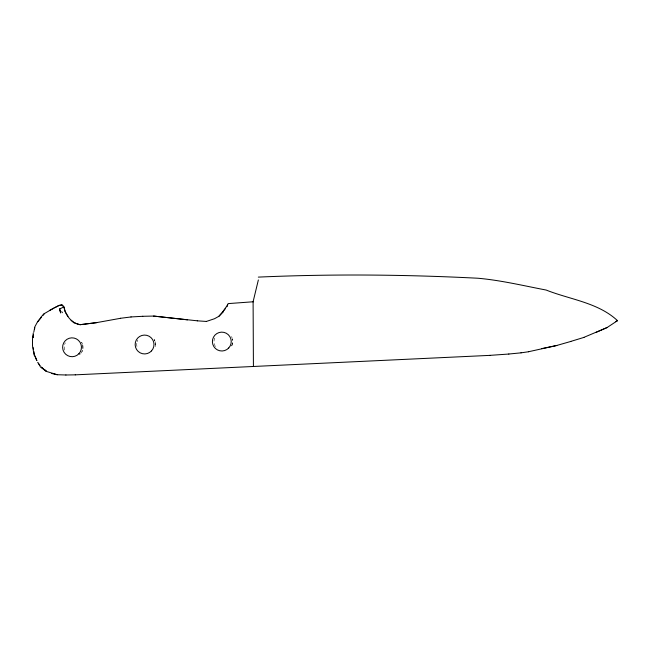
<?xml version="1.0" encoding="UTF-8"?>
<svg xmlns="http://www.w3.org/2000/svg" width="650" height="650" viewBox="0 0 650 650"><rect width="100%" height="100%" fill="white"/><g stroke="black" fill="none" stroke-linecap="round" stroke-linejoin="round"><path stroke-width="0.49" stroke-dasharray="3.25 2.44" d="M82.859 348.546L82.599 344.484L81.567 342.249A9.433 9.425 -90 0 1 82.631 344.484M155.317 346.604L155.131 341.721M81.924 351.674L82.501 350.139M231.701 345.971L232.781 341.209L232.367 338.78A9.433 9.425 -90 0 1 231.741 345.971M154.099 339.487L154.789 340.974M61.758 311.423L62.262 312.983L61.726 310.602M231.376 336.546A9.433 9.425 -90 0 1 232.131 338.008M215.418 346.588A9.433 9.425 -90 0 1 215.061 337.163M154.139 339.487A9.433 9.425 -90 0 1 154.887 340.949M155.163 341.721A9.433 9.425 -90 0 1 155.35 346.604M136.947 346.499A9.433 9.425 -90 0 1 136.963 342.42M137.183 341.624A9.433 9.425 -90 0 1 137.824 340.104M82.843 345.28A9.433 9.425 -90 0 1 81.071 353.056M80.543 353.681A9.433 9.425 -90 0 1 79.324 354.786M64.618 350.058A9.433 9.425 -90 0 1 65.293 342.867"/><path stroke-width="0.97" d="M33.296 332.938L32.5 339.032L32.5 345.832L34.149 355.192M33.085 337.293L33.426 334.677M33.231 337.293L33.459 335.554M33.824 332.069L34.824 326.828L37.562 321.766L41.096 317.411M34.466 329.444L34.799 327.706M253.419 366.454L253.102 301.746L258.359 279.939M226.688 306.711L227.687 304.395M226.826 306.711L227.833 304.395M222.828 311.821L226.322 306.711M225.184 308.904L218.904 316.217M37.708 321.766L41.242 317.411M40.739 317.411L44.297 313.43M42.876 315.421L44.655 313.43L53.942 308.011M223.332 311.821L219.05 316.217L214.508 318.727L206.351 321.449M49.4 310.521L58.939 305.459L61.929 304.915L63.936 307.068C65.406 315.177 71.622 323.416 80.169 324.691L96.671 322.644M615.721 321.669L617.5 320.653C598.171 302.559 569.977 299.536 546.154 290.046C523.51 285.716 501.069 280.312 478.026 278.241C404.885 274.503 331.516 273.861 258.318 277.111M617.5 320.653L607.197 327.47L595.985 332.418M63.578 307.068L59.418 309.075L60.686 312.983L59.767 308.896M54.795 307.588L59.085 305.459L62.075 304.915L64.082 307.068L65.089 311.553L67.998 316.298M607.344 327.47L583.83 337.391M570.716 341.437L583.976 337.391M570.854 341.437L556.652 345.499L541.637 348.636M528.499 351.739L556.798 345.499M120.599 318.289L96.525 322.644L80.023 324.691L73.873 322.766L71.094 320.279M520.975 352.836L528.637 351.739M120.453 318.289L131.097 316.948M508.747 354.031L521.121 352.836M228.02 303.615L253.597 301.746M489.913 355.363L508.885 354.031M130.951 316.948L142.764 316.298M75.254 374.847L490.059 355.363M142.626 316.298L153.709 316.071L187.525 319.857M65.821 374.993L75.4 374.847M65.967 374.993L57.119 374.717L51.764 373.506M197.259 320.824L206.497 321.449M197.397 320.824L153.562 316.071M57.265 374.717L46.743 371.516L41.218 367.193M41.364 367.193L42.941 368.428M44.525 369.663L46.101 370.898M40.072 366.576L46.386 371.516M38.374 363.171L40.024 365.723M37.676 362.318L39.877 365.723M35.027 356.086L36.896 360.571M36.749 360.571L34.515 355.192L33.849 351.447M33.191 347.701L33.524 349.578M78.959 353.681A9.433 9.425 -90 0 0 74.141 338.073A9.433 9.425 -90 0 0 63.042 350.058A9.433 9.425 -90 0 0 78.959 353.681M228.735 347.977A9.433 9.425 -90 0 0 223.917 332.369A9.433 9.425 -90 0 0 212.818 344.354A9.433 9.425 -90 0 0 228.735 347.977M151.491 350.919A9.433 9.425 -90 0 0 146.673 335.311A9.433 9.425 -90 0 0 135.574 347.295A9.433 9.425 -90 0 0 151.491 350.919"/></g></svg>
